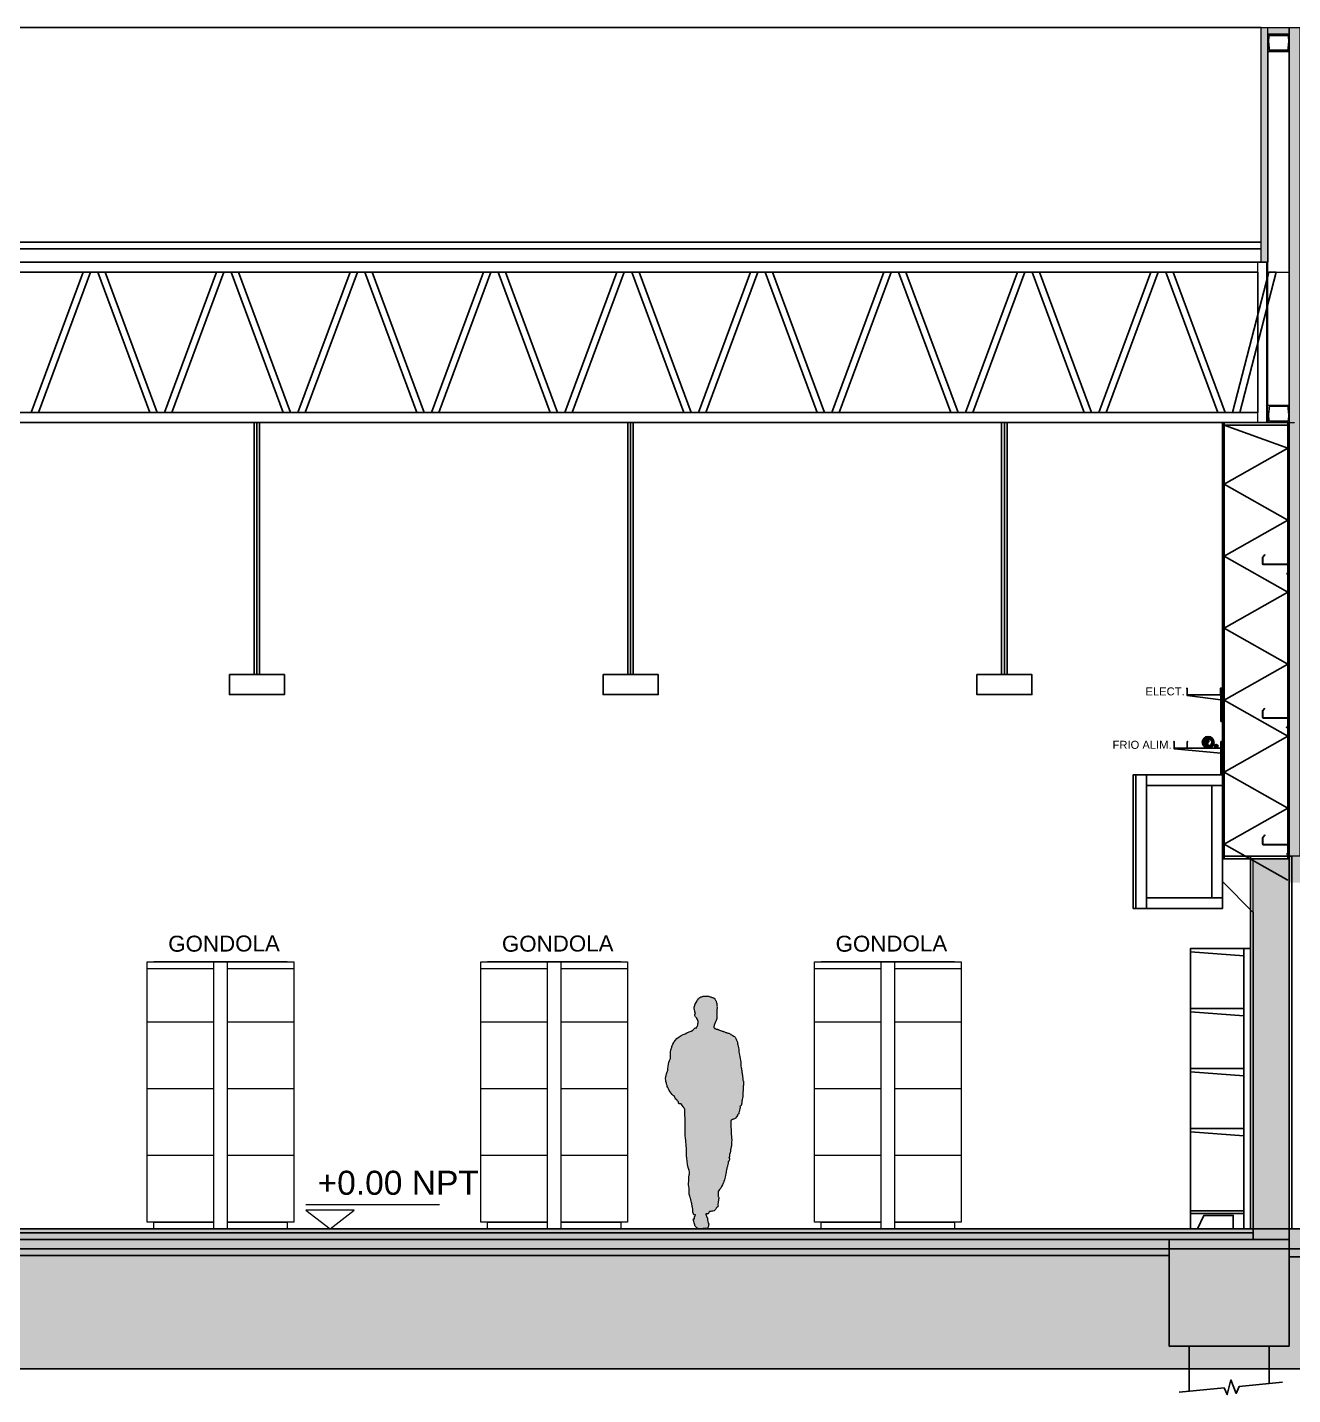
# Model space of a CAD drawing. Header units: inches. Extents: x -309 to 190, y -1585 to -1350.
# Drawn here: x -13.74 to -4.26, y -1439.75 to -1429.51 of the extents above; entities that cross this region are included whole.
import ezdxf

# ---------------------------------------------------------------- set-up
doc = ezdxf.new("R2010")
doc.units = ezdxf.units.IN
doc.header["$MEASUREMENT"] = 0
doc.linetypes.add('HIDDEN', pattern=[0.375, 0.25, -0.125])
doc.layers.get('0').update_dxf_attribs({"color": 9, "linetype": 'CONTINUOUS'})
for name, color, linetype, lineweight in [('.1', 9, 'CONTINUOUS', 0), ('cotas', 9, 'CONTINUOUS', 15), ('LOGO SOMBRA', 9, 'CONTINUOUS', 18), ('MUR_REF_MUROS', 9, 'CONTINUOUS', 9), ('MURO 27', 9, 'CONTINUOUS', 9), ('OT_SECCION_EDIFICIO', 9, 'CONTINUOUS', 15), ('referencias 01', 9, 'CONTINUOUS', 18)]:
    doc.layers.add(name, color=color, linetype=linetype, lineweight=lineweight)
for name, color, linetype in [('0-TISI-TITULOS', 9, 'CONTINUOUS'), ('0.50', 9, 'CONTINUOUS'), ('01-TISI-COTAS', 9, 'CONTINUOUS'), ('02', 9, 'CONTINUOUS'), ('10-TEXTO', 9, 'CONTINUOUS'), ('color gris', 9, 'CONTINUOUS'), ('COLOR MURO MUNI', 9, 'CONTINUOUS'), ('condensador', 9, 'HIDDEN'), ('COT', 9, 'CONTINUOUS'), ('COTA REPLANTEO EJE 1', 9, 'CONTINUOUS'), ('ESTRUCTURAS', 9, 'CONTINUOUS'), ('FMR ESTRUCTURA H°A°', 9, 'CONTINUOUS'), ('ladrillo h', 9, 'CONTINUOUS'), ('REVOQUE', 9, 'CONTINUOUS'), ('TEXTOS', 9, 'CONTINUOUS'), ('V1', 9, 'CONTINUOUS')]:
    doc.layers.add(name, color=color, linetype=linetype)
doc.styles.add('COTAS', font='arial.ttf')
doc.styles.add('ROMANS', font='arial.ttf')

# ---------------------------------------------------------------- blocks, each defined once
blk = doc.blocks.new('Z 20060252')
at = {"layer": '01-TISI-COTAS', "ltscale": 3}
for p, q in [((-196, 2), (-4, 2)), ((-196, 0), (-4, 0)), ((-16, 74), (-17, 73)), ((-2, 55), (-17, 73)), ((-1, 56), (-16, 74)), ((-2, 4), (-2, 54)), ((0, 4), (0, 54)), ((-200, -2), (-200, -56)), ((-198, -2), (-198, -56)), ((-198, -59), (-180, -73)), ((-197, -58), (-179, -72)), ((-180, -73), (-179, -72))]:
    blk.add_line(p, q, dxfattribs=at)
for centre, radius, start, end in [((-196, -2), 4, 90, 180), ((-196, -2), 2, 90, 180), ((-4, 4), 2, 270, 0), ((-4, 4), 4, 270, 0), ((-4, 54), 2, 0, 39.6404), ((-4, 54), 4, 0, 39.6404), ((-196, -56), 4, 180, 231.9339), ((-196, -56), 2, 180, 231.9339)]:
    blk.add_arc(centre, radius, start, end, dxfattribs=at)

msp = doc.modelspace()

# ---------------------------------------------------------------- hatches: boundary and pattern name
at = {"layer": '.1', "lineweight": 0, "ltscale": 0.05}
msp.add_hatch(color=256, dxfattribs=at).paths.add_polyline_path([(-8.633, -1438.382), (-8.635, -1438.387), (-8.638, -1438.394), (-8.639, -1438.399), (-8.643, -1438.398), (-8.651, -1438.397), (-8.657, -1438.397), (-8.658, -1438.399), (-8.654, -1438.408), (-8.653, -1438.414), (-8.652, -1438.42), (-8.644, -1438.43), (-8.645, -1438.441), (-8.64, -1438.445), (-8.645, -1438.446), (-8.643, -1438.453), (-8.642, -1438.457), (-8.639, -1438.463), (-8.635, -1438.475), (-8.637, -1438.482), (-8.637, -1438.489), (-8.639, -1438.496), (-8.642, -1438.503), (-8.648, -1438.508), (-8.657, -1438.508), (-8.661, -1438.508), (-8.67, -1438.508), (-8.673, -1438.508), (-8.678, -1438.508), (-8.683, -1438.509), (-8.689, -1438.51), (-8.7, -1438.512), (-8.709, -1438.512), (-8.715, -1438.508), (-8.722, -1438.504), (-8.728, -1438.499), (-8.735, -1438.492), (-8.737, -1438.49), (-8.74, -1438.485), (-8.741, -1438.479), (-8.743, -1438.472), (-8.746, -1438.464), (-8.748, -1438.456), (-8.749, -1438.443), (-8.752, -1438.446), (-8.749, -1438.436), (-8.743, -1438.435), (-8.743, -1438.425), (-8.742, -1438.417), (-8.737, -1438.416), (-8.736, -1438.405), (-8.747, -1438.406), (-8.748, -1438.405), (-8.75, -1438.399), (-8.751, -1438.396), (-8.752, -1438.393), (-8.753, -1438.391), (-8.754, -1438.387), (-8.755, -1438.382), (-8.755, -1438.376), (-8.756, -1438.369), (-8.756, -1438.361), (-8.757, -1438.354), (-8.758, -1438.349), (-8.759, -1438.343), (-8.759, -1438.335), (-8.761, -1438.33), (-8.763, -1438.32), (-8.764, -1438.312), (-8.767, -1438.303), (-8.77, -1438.291), (-8.772, -1438.281), (-8.774, -1438.274), (-8.777, -1438.266), (-8.779, -1438.258), (-8.781, -1438.251), (-8.781, -1438.239), (-8.781, -1438.22), (-8.782, -1438.207), (-8.784, -1438.193), (-8.786, -1438.182), (-8.786, -1438.166), (-8.785, -1438.155), (-8.785, -1438.142), (-8.784, -1438.128), (-8.784, -1438.122), (-8.781, -1438.106), (-8.779, -1438.097), (-8.779, -1438.082), (-8.783, -1438.073), (-8.788, -1438.059), (-8.79, -1438.05), (-8.794, -1438.029), (-8.798, -1438.002), (-8.8, -1437.983), (-8.803, -1437.961), (-8.802, -1437.946), (-8.803, -1437.925), (-8.802, -1437.913), (-8.804, -1437.881), (-8.805, -1437.872), (-8.806, -1437.864), (-8.807, -1437.847), (-8.81, -1437.831), (-8.812, -1437.811), (-8.811, -1437.8), (-8.813, -1437.77), (-8.812, -1437.76), (-8.811, -1437.732), (-8.811, -1437.719), (-8.813, -1437.686), (-8.813, -1437.679), (-8.814, -1437.66), (-8.814, -1437.645), (-8.815, -1437.622), (-8.815, -1437.614), (-8.819, -1437.609), (-8.823, -1437.601), (-8.827, -1437.595), (-8.831, -1437.589), (-8.836, -1437.582), (-8.841, -1437.574), (-8.846, -1437.573), (-8.851, -1437.571), (-8.854, -1437.574), (-8.858, -1437.573), (-8.861, -1437.568), (-8.863, -1437.559), (-8.869, -1437.553), (-8.875, -1437.544), (-8.881, -1437.538), (-8.887, -1437.531), (-8.895, -1437.514), (-8.903, -1437.51), (-8.909, -1437.503), (-8.917, -1437.493), (-8.932, -1437.473), (-8.936, -1437.462), (-8.942, -1437.452), (-8.946, -1437.444), (-8.948, -1437.436), (-8.951, -1437.425), (-8.953, -1437.419), (-8.957, -1437.406), (-8.958, -1437.396), (-8.96, -1437.387), (-8.957, -1437.369), (-8.955, -1437.361), (-8.951, -1437.348), (-8.949, -1437.34), (-8.943, -1437.321), (-8.942, -1437.308), (-8.939, -1437.293), (-8.937, -1437.275), (-8.935, -1437.263), (-8.93, -1437.25), (-8.927, -1437.243), (-8.922, -1437.234), (-8.921, -1437.212), (-8.923, -1437.199), (-8.922, -1437.186), (-8.919, -1437.168), (-8.912, -1437.149), (-8.911, -1437.144), (-8.904, -1437.127), (-8.897, -1437.115), (-8.895, -1437.108), (-8.888, -1437.098), (-8.874, -1437.083), (-8.856, -1437.071), (-8.843, -1437.062), (-8.827, -1437.053), (-8.82, -1437.051), (-8.813, -1437.048), (-8.799, -1437.041), (-8.783, -1437.034), (-8.774, -1437.031), (-8.767, -1437.028), (-8.756, -1437.021), (-8.748, -1437.015), (-8.737, -1437.005), (-8.728, -1437.007), (-8.727, -1437), (-8.721, -1436.991), (-8.718, -1436.982), (-8.717, -1436.978), (-8.717, -1436.974), (-8.716, -1436.966), (-8.716, -1436.962), (-8.716, -1436.956), (-8.717, -1436.948), (-8.719, -1436.942), (-8.724, -1436.934), (-8.726, -1436.931), (-8.733, -1436.924), (-8.736, -1436.921), (-8.741, -1436.912), (-8.741, -1436.908), (-8.74, -1436.903), (-8.735, -1436.892), (-8.739, -1436.883), (-8.741, -1436.878), (-8.742, -1436.869), (-8.744, -1436.861), (-8.744, -1436.855), (-8.744, -1436.849), (-8.74, -1436.838), (-8.739, -1436.83), (-8.738, -1436.826), (-8.729, -1436.814), (-8.723, -1436.803), (-8.719, -1436.797), (-8.712, -1436.788), (-8.708, -1436.783), (-8.706, -1436.78), (-8.705, -1436.778), (-8.701, -1436.776), (-8.699, -1436.776), (-8.697, -1436.775), (-8.694, -1436.773), (-8.692, -1436.773), (-8.688, -1436.771), (-8.683, -1436.769), (-8.681, -1436.769), (-8.677, -1436.768), (-8.674, -1436.768), (-8.667, -1436.767), (-8.661, -1436.766), (-8.657, -1436.766), (-8.654, -1436.767), (-8.649, -1436.767), (-8.64, -1436.768), (-8.636, -1436.768), (-8.632, -1436.769), (-8.625, -1436.771), (-8.621, -1436.773), (-8.619, -1436.773), (-8.615, -1436.775), (-8.612, -1436.776), (-8.606, -1436.778), (-8.603, -1436.779), (-8.599, -1436.78), (-8.596, -1436.782), (-8.593, -1436.783), (-8.592, -1436.784), (-8.589, -1436.787), (-8.589, -1436.789), (-8.587, -1436.792), (-8.584, -1436.798), (-8.583, -1436.799), (-8.581, -1436.804), (-8.579, -1436.809), (-8.579, -1436.81), (-8.578, -1436.814), (-8.577, -1436.816), (-8.576, -1436.82), (-8.576, -1436.821), (-8.576, -1436.826), (-8.575, -1436.83), (-8.575, -1436.832), (-8.575, -1436.834), (-8.575, -1436.835), (-8.573, -1436.84), (-8.573, -1436.84), (-8.574, -1436.845), (-8.573, -1436.85), (-8.573, -1436.859), (-8.575, -1436.865), (-8.575, -1436.871), (-8.576, -1436.873), (-8.576, -1436.878), (-8.576, -1436.882), (-8.576, -1436.888), (-8.575, -1436.889), (-8.574, -1436.89), (-8.574, -1436.892), (-8.576, -1436.895), (-8.576, -1436.898), (-8.577, -1436.9), (-8.576, -1436.903), (-8.576, -1436.905), (-8.575, -1436.908), (-8.575, -1436.911), (-8.574, -1436.914), (-8.574, -1436.92), (-8.574, -1436.922), (-8.574, -1436.925), (-8.574, -1436.929), (-8.574, -1436.933), (-8.575, -1436.936), (-8.577, -1436.939), (-8.578, -1436.943), (-8.579, -1436.945), (-8.58, -1436.948), (-8.581, -1436.951), (-8.582, -1436.955), (-8.586, -1436.958), (-8.586, -1436.961), (-8.587, -1436.964), (-8.587, -1436.966), (-8.589, -1436.968), (-8.589, -1436.969), (-8.59, -1436.971), (-8.592, -1436.978), (-8.594, -1436.98), (-8.595, -1436.982), (-8.595, -1436.984), (-8.595, -1436.987), (-8.596, -1436.991), (-8.597, -1436.994), (-8.597, -1436.996), (-8.597, -1436.998), (-8.597, -1437.001), (-8.596, -1437.004), (-8.594, -1437.005), (-8.593, -1437.005), (-8.592, -1437.01), (-8.588, -1437.01), (-8.586, -1437.011), (-8.584, -1437.012), (-8.583, -1437.012), (-8.58, -1437.014), (-8.577, -1437.014), (-8.574, -1437.014), (-8.571, -1437.014), (-8.567, -1437.016), (-8.565, -1437.017), (-8.563, -1437.018), (-8.56, -1437.019), (-8.556, -1437.022), (-8.548, -1437.025), (-8.543, -1437.026), (-8.539, -1437.027), (-8.534, -1437.029), (-8.53, -1437.03), (-8.527, -1437.031), (-8.523, -1437.032), (-8.518, -1437.035), (-8.512, -1437.037), (-8.51, -1437.038), (-8.505, -1437.04), (-8.503, -1437.04), (-8.498, -1437.042), (-8.493, -1437.044), (-8.49, -1437.045), (-8.484, -1437.045), (-8.48, -1437.046), (-8.476, -1437.048), (-8.473, -1437.05), (-8.469, -1437.053), (-8.464, -1437.056), (-8.46, -1437.058), (-8.447, -1437.067), (-8.443, -1437.069), (-8.44, -1437.071), (-8.437, -1437.075), (-8.434, -1437.079), (-8.432, -1437.083), (-8.43, -1437.089), (-8.427, -1437.096), (-8.425, -1437.101), (-8.421, -1437.112), (-8.419, -1437.125), (-8.418, -1437.131), (-8.415, -1437.141), (-8.413, -1437.153), (-8.411, -1437.163), (-8.411, -1437.171), (-8.409, -1437.183), (-8.407, -1437.194), (-8.405, -1437.208), (-8.402, -1437.22), (-8.399, -1437.237), (-8.398, -1437.247), (-8.396, -1437.261), (-8.395, -1437.274), (-8.394, -1437.288), (-8.392, -1437.303), (-8.391, -1437.307), (-8.391, -1437.312), (-8.391, -1437.313), (-8.389, -1437.318), (-8.388, -1437.322), (-8.388, -1437.331), (-8.387, -1437.337), (-8.386, -1437.344), (-8.384, -1437.35), (-8.383, -1437.359), (-8.382, -1437.367), (-8.382, -1437.37), (-8.379, -1437.377), (-8.379, -1437.384), (-8.379, -1437.395), (-8.378, -1437.399), (-8.375, -1437.407), (-8.375, -1437.417), (-8.375, -1437.424), (-8.376, -1437.433), (-8.377, -1437.441), (-8.377, -1437.447), (-8.377, -1437.452), (-8.378, -1437.462), (-8.378, -1437.474), (-8.379, -1437.485), (-8.379, -1437.489), (-8.38, -1437.499), (-8.379, -1437.51), (-8.38, -1437.518), (-8.382, -1437.531), (-8.385, -1437.54), (-8.386, -1437.546), (-8.387, -1437.553), (-8.387, -1437.558), (-8.388, -1437.567), (-8.389, -1437.573), (-8.39, -1437.579), (-8.393, -1437.585), (-8.394, -1437.59), (-8.395, -1437.591), (-8.398, -1437.592), (-8.4, -1437.592), (-8.402, -1437.593), (-8.401, -1437.598), (-8.401, -1437.604), (-8.402, -1437.611), (-8.404, -1437.62), (-8.405, -1437.626), (-8.407, -1437.632), (-8.409, -1437.642), (-8.411, -1437.648), (-8.415, -1437.652), (-8.419, -1437.656), (-8.421, -1437.661), (-8.425, -1437.668), (-8.428, -1437.672), (-8.435, -1437.681), (-8.438, -1437.683), (-8.443, -1437.685), (-8.451, -1437.689), (-8.454, -1437.69), (-8.46, -1437.692), (-8.463, -1437.693), (-8.466, -1437.695), (-8.468, -1437.695), (-8.469, -1437.703), (-8.469, -1437.708), (-8.47, -1437.714), (-8.47, -1437.722), (-8.471, -1437.727), (-8.471, -1437.737), (-8.47, -1437.746), (-8.469, -1437.752), (-8.468, -1437.759), (-8.467, -1437.77), (-8.467, -1437.774), (-8.468, -1437.784), (-8.468, -1437.789), (-8.468, -1437.802), (-8.467, -1437.806), (-8.466, -1437.81), (-8.465, -1437.822), (-8.464, -1437.832), (-8.463, -1437.839), (-8.463, -1437.845), (-8.464, -1437.86), (-8.464, -1437.868), (-8.465, -1437.875), (-8.466, -1437.879), (-8.466, -1437.891), (-8.467, -1437.894), (-8.471, -1437.91), (-8.472, -1437.918), (-8.473, -1437.928), (-8.474, -1437.94), (-8.479, -1437.952), (-8.48, -1437.959), (-8.481, -1437.97), (-8.484, -1437.975), (-8.48, -1437.983), (-8.48, -1437.989), (-8.482, -1437.998), (-8.486, -1438.002), (-8.489, -1438.006), (-8.491, -1438.013), (-8.491, -1438.017), (-8.493, -1438.027), (-8.495, -1438.037), (-8.496, -1438.042), (-8.499, -1438.052), (-8.501, -1438.06), (-8.503, -1438.069), (-8.504, -1438.078), (-8.506, -1438.086), (-8.508, -1438.099), (-8.51, -1438.109), (-8.513, -1438.123), (-8.514, -1438.132), (-8.517, -1438.143), (-8.523, -1438.156), (-8.526, -1438.166), (-8.527, -1438.168), (-8.532, -1438.181), (-8.54, -1438.194), (-8.546, -1438.206), (-8.554, -1438.215), (-8.566, -1438.23), (-8.564, -1438.234), (-8.564, -1438.242), (-8.565, -1438.255), (-8.564, -1438.264), (-8.564, -1438.268), (-8.562, -1438.27), (-8.56, -1438.274), (-8.559, -1438.278), (-8.559, -1438.284), (-8.562, -1438.285), (-8.563, -1438.293), (-8.563, -1438.299), (-8.564, -1438.306), (-8.566, -1438.315), (-8.567, -1438.325), (-8.567, -1438.329), (-8.566, -1438.339), (-8.568, -1438.345), (-8.574, -1438.351), (-8.577, -1438.353), (-8.579, -1438.356), (-8.585, -1438.366), (-8.589, -1438.37), (-8.596, -1438.374), (-8.606, -1438.377), (-8.612, -1438.378), (-8.62, -1438.379), (-8.627, -1438.379), (-8.629, -1438.379)])
h = msp.add_hatch()
h.set_pattern_fill('HONEY', color=256, scale=0.04)
h.set_pattern_definition([(0, (-274.459841, -947.400465), (0.0075, 0.00433012702), [0.005, -0.01]), (120, (-274.459841, -947.400465), (-0.0075, 0.00433012702), [0.005, -0.01]), (60, (-274.459841, -947.400465), (0, 0.008660254038), [-0.01, 0.005])])
h.paths.add_polyline_path([(-4.937, -1434.865, 0.398927), (-4.896, -1434.909), (-4.891, -1434.909, 0.398927), (-4.85, -1434.865, 1)])
h.paths.add_polyline_path([(-4.866, -1434.865, -1), (-4.921, -1434.865, -1)], flags=16)
h = msp.add_hatch(color=256)
h.dxf.hatch_style = 1
h.paths.add_polyline_path([(-4.913, -1434.845, 0.198912), (-4.921, -1434.865, 0.599424), (-4.878, -1434.888), (-4.879, -1434.888, -0.82148), (-4.894, -1434.865, 1)])
h = msp.add_hatch(color=256)
h.dxf.hatch_style = 1
h.paths.add_polyline_path([(-4.843, -1434.885, 0.198912), (-4.847, -1434.895, 0.651507), (-4.824, -1434.905), (-4.824, -1434.905, -0.954787), (-4.833, -1434.895, 1)])
at = {"layer": '0.50'}
for points in [[(-4.496, -1431.269), (-4.496, -1429.509), (-4.266, -1429.509), (-4.266, -1429.545), (-4.266, -1429.559), (-4.286, -1429.559), (-4.286, -1429.559), (-4.446, -1429.559), (-4.446, -1431.269)], [(-4.206, -1429.509), (-4.206, -1435.917), (-4.286, -1435.917), (-4.286, -1429.509)]]:
    msp.add_hatch(color=256, dxfattribs=at).paths.add_polyline_path(points)
h = msp.add_hatch(dxfattribs=at)
h.set_pattern_fill('ANSI36', color=256, scale=0.4)
h.set_pattern_definition([(45, (541.309815, -1004.905053), (0.0265165043, 0.0972271824), [0.125, -0.025, 0, -0.025])])
edge = h.paths.add_edge_path()
edge.add_line((33.623, -1438.659), (37.603, -1438.659))
edge.add_line((37.603, -1438.659), (37.603, -1438.759))
edge.add_arc((41.603, -1637.249), 198.531, 88.84553, 91.15447, ccw=False)
edge.add_line((45.603, -1438.759), (45.603, -1439.559))
edge.add_line((45.603, -1439.559), (33.623, -1439.559))
edge.add_line((33.623, -1439.559), (33.623, -1438.659))
edge = h.paths.add_edge_path()
edge.add_arc((-74.397, -1608.438), 169.727, 88.64957, 91.35043, ccw=False)
edge.add_line((-70.397, -1438.759), (-70.397, -1438.659))
edge.add_line((-70.397, -1438.659), (33.623, -1438.659))
edge.add_line((33.623, -1438.659), (33.623, -1439.559))
edge.add_line((33.623, -1439.559), (-70.397, -1439.559))
edge.add_line((-70.397, -1439.559), (-78.397, -1439.559))
edge.add_line((-78.397, -1439.559), (-78.397, -1438.759))
at = {"layer": 'color gris'}
for points in [[(-31.977, -1438.509), (-31.977, -1438.589), (-4.557, -1438.589), (-4.557, -1438.509)], [(17.833, -1438.509), (-4.287, -1438.509), (-4.287, -1438.589), (-4.287, -1438.719), (17.833, -1438.719)]]:
    msp.add_hatch(color=256, dxfattribs=at).paths.add_polyline_path(points)
h = msp.add_hatch(color=256, dxfattribs=at)
h.paths.add_polyline_path([(-5.187, -1439.389), (-4.287, -1439.389), (-4.287, -1438.589), (-5.187, -1438.589)])
h.paths.add_polyline_path([(-31.977, -1438.589), (-31.977, -1438.709), (-5.187, -1438.709), (-5.187, -1438.589)])
at = {"layer": 'MURO 27'}
msp.add_hatch(color=256, dxfattribs=at).paths.add_polyline_path([(-4.555, -1435.739), (-4.285, -1435.739), (-4.285, -1438.589), (-4.555, -1438.589)])

# ---------------------------------------------------------------- linework, layer by layer
at = {"layer": '.1', "lineweight": 0, "ltscale": 0.05, "elevation": 0}
msp.add_lwpolyline([(-8.633, -1438.382), (-8.635, -1438.387), (-8.638, -1438.394), (-8.639, -1438.399), (-8.643, -1438.398), (-8.651, -1438.397), (-8.657, -1438.397), (-8.658, -1438.399), (-8.654, -1438.408), (-8.653, -1438.414), (-8.652, -1438.42), (-8.644, -1438.43), (-8.645, -1438.441), (-8.64, -1438.445), (-8.645, -1438.446), (-8.643, -1438.453), (-8.642, -1438.457), (-8.639, -1438.463), (-8.635, -1438.475), (-8.637, -1438.482), (-8.637, -1438.489), (-8.639, -1438.496), (-8.642, -1438.503), (-8.648, -1438.508), (-8.657, -1438.508), (-8.661, -1438.508), (-8.67, -1438.508), (-8.673, -1438.508), (-8.678, -1438.508), (-8.683, -1438.509), (-8.689, -1438.51), (-8.7, -1438.512), (-8.709, -1438.512), (-8.715, -1438.508), (-8.722, -1438.504), (-8.728, -1438.499), (-8.735, -1438.492), (-8.737, -1438.49), (-8.74, -1438.485), (-8.741, -1438.479), (-8.743, -1438.472), (-8.746, -1438.464), (-8.748, -1438.456), (-8.749, -1438.443), (-8.752, -1438.446), (-8.749, -1438.436), (-8.743, -1438.435), (-8.743, -1438.425), (-8.742, -1438.417), (-8.737, -1438.416), (-8.736, -1438.405), (-8.747, -1438.406), (-8.748, -1438.405), (-8.75, -1438.399), (-8.751, -1438.396), (-8.752, -1438.393), (-8.753, -1438.391), (-8.754, -1438.387), (-8.755, -1438.382), (-8.755, -1438.376), (-8.756, -1438.369), (-8.756, -1438.361), (-8.757, -1438.354), (-8.758, -1438.349), (-8.759, -1438.343), (-8.759, -1438.335), (-8.761, -1438.33), (-8.763, -1438.32), (-8.764, -1438.312), (-8.767, -1438.303), (-8.77, -1438.291), (-8.772, -1438.281), (-8.774, -1438.274), (-8.777, -1438.266), (-8.779, -1438.258), (-8.781, -1438.251), (-8.781, -1438.239), (-8.781, -1438.22), (-8.782, -1438.207), (-8.784, -1438.193), (-8.786, -1438.182), (-8.786, -1438.166), (-8.785, -1438.155), (-8.785, -1438.142), (-8.784, -1438.128), (-8.784, -1438.122), (-8.781, -1438.106), (-8.779, -1438.097), (-8.779, -1438.082), (-8.783, -1438.073), (-8.788, -1438.059), (-8.79, -1438.05), (-8.794, -1438.029), (-8.798, -1438.002), (-8.8, -1437.983), (-8.803, -1437.961), (-8.802, -1437.946), (-8.803, -1437.925), (-8.802, -1437.913), (-8.804, -1437.881), (-8.805, -1437.872), (-8.806, -1437.864), (-8.807, -1437.847), (-8.81, -1437.831), (-8.812, -1437.811), (-8.811, -1437.8), (-8.813, -1437.77), (-8.812, -1437.76), (-8.811, -1437.732), (-8.811, -1437.719), (-8.813, -1437.686), (-8.813, -1437.679), (-8.814, -1437.66), (-8.814, -1437.645), (-8.815, -1437.622), (-8.815, -1437.614), (-8.819, -1437.609), (-8.823, -1437.601), (-8.827, -1437.595), (-8.831, -1437.589), (-8.836, -1437.582), (-8.841, -1437.574), (-8.846, -1437.573), (-8.851, -1437.571), (-8.854, -1437.574), (-8.858, -1437.573), (-8.861, -1437.568), (-8.863, -1437.559), (-8.869, -1437.553), (-8.875, -1437.544), (-8.881, -1437.538), (-8.887, -1437.531), (-8.895, -1437.514), (-8.903, -1437.51), (-8.909, -1437.503), (-8.917, -1437.493), (-8.932, -1437.473), (-8.936, -1437.462), (-8.942, -1437.452), (-8.946, -1437.444), (-8.948, -1437.436), (-8.951, -1437.425), (-8.953, -1437.419), (-8.957, -1437.406), (-8.958, -1437.396), (-8.96, -1437.387), (-8.957, -1437.369), (-8.955, -1437.361), (-8.951, -1437.348), (-8.949, -1437.34), (-8.943, -1437.321), (-8.942, -1437.308), (-8.939, -1437.293), (-8.937, -1437.275), (-8.935, -1437.263), (-8.93, -1437.25), (-8.927, -1437.243), (-8.922, -1437.234), (-8.921, -1437.212), (-8.923, -1437.199), (-8.922, -1437.186), (-8.919, -1437.168), (-8.912, -1437.149), (-8.911, -1437.144), (-8.904, -1437.127), (-8.897, -1437.115), (-8.895, -1437.108), (-8.888, -1437.098), (-8.874, -1437.083), (-8.856, -1437.071), (-8.843, -1437.062), (-8.827, -1437.053), (-8.82, -1437.051), (-8.813, -1437.048), (-8.799, -1437.041), (-8.783, -1437.034), (-8.774, -1437.031), (-8.767, -1437.028), (-8.756, -1437.021), (-8.748, -1437.015), (-8.737, -1437.005), (-8.728, -1437.007), (-8.727, -1437), (-8.721, -1436.991), (-8.718, -1436.982), (-8.717, -1436.978), (-8.717, -1436.974), (-8.716, -1436.966), (-8.716, -1436.962), (-8.716, -1436.956), (-8.717, -1436.948), (-8.719, -1436.942), (-8.724, -1436.934), (-8.726, -1436.931), (-8.733, -1436.924), (-8.736, -1436.921), (-8.741, -1436.912), (-8.741, -1436.908), (-8.74, -1436.903), (-8.735, -1436.892), (-8.739, -1436.883), (-8.741, -1436.878), (-8.742, -1436.869), (-8.744, -1436.861), (-8.744, -1436.855), (-8.744, -1436.849), (-8.74, -1436.838), (-8.739, -1436.83), (-8.738, -1436.826), (-8.729, -1436.814), (-8.723, -1436.803), (-8.719, -1436.797), (-8.712, -1436.788), (-8.708, -1436.783), (-8.706, -1436.78), (-8.705, -1436.778), (-8.701, -1436.776), (-8.699, -1436.776), (-8.697, -1436.775), (-8.694, -1436.773), (-8.692, -1436.773), (-8.688, -1436.771), (-8.683, -1436.769), (-8.681, -1436.769), (-8.677, -1436.768), (-8.674, -1436.768), (-8.667, -1436.767), (-8.661, -1436.766), (-8.657, -1436.766), (-8.654, -1436.767), (-8.649, -1436.767), (-8.64, -1436.768), (-8.636, -1436.768), (-8.632, -1436.769), (-8.625, -1436.771), (-8.621, -1436.773), (-8.619, -1436.773), (-8.615, -1436.775), (-8.612, -1436.776), (-8.606, -1436.778), (-8.603, -1436.779), (-8.599, -1436.78), (-8.596, -1436.782), (-8.593, -1436.783), (-8.592, -1436.784), (-8.589, -1436.787), (-8.589, -1436.789), (-8.587, -1436.792), (-8.584, -1436.798), (-8.583, -1436.799), (-8.581, -1436.804), (-8.579, -1436.809), (-8.579, -1436.81), (-8.578, -1436.814), (-8.577, -1436.816), (-8.576, -1436.82), (-8.576, -1436.821), (-8.576, -1436.826), (-8.575, -1436.83), (-8.575, -1436.832), (-8.575, -1436.834), (-8.575, -1436.835), (-8.573, -1436.84), (-8.573, -1436.84), (-8.574, -1436.845), (-8.573, -1436.85), (-8.573, -1436.859), (-8.575, -1436.865), (-8.575, -1436.871), (-8.576, -1436.873), (-8.576, -1436.878), (-8.576, -1436.882), (-8.576, -1436.888), (-8.575, -1436.889), (-8.574, -1436.89), (-8.574, -1436.892), (-8.576, -1436.895), (-8.576, -1436.898), (-8.577, -1436.9), (-8.576, -1436.903), (-8.576, -1436.905), (-8.575, -1436.908), (-8.575, -1436.911), (-8.574, -1436.914), (-8.574, -1436.92), (-8.574, -1436.922), (-8.574, -1436.925), (-8.574, -1436.929), (-8.574, -1436.933), (-8.575, -1436.936), (-8.577, -1436.939), (-8.578, -1436.943), (-8.579, -1436.945), (-8.58, -1436.948), (-8.581, -1436.951), (-8.582, -1436.955), (-8.586, -1436.958), (-8.586, -1436.961), (-8.587, -1436.964), (-8.587, -1436.966), (-8.589, -1436.968), (-8.589, -1436.969), (-8.59, -1436.971), (-8.592, -1436.978), (-8.594, -1436.98), (-8.595, -1436.982), (-8.595, -1436.984), (-8.595, -1436.987), (-8.596, -1436.991), (-8.597, -1436.994), (-8.597, -1436.996), (-8.597, -1436.998), (-8.597, -1437.001), (-8.596, -1437.004), (-8.594, -1437.005), (-8.593, -1437.005), (-8.592, -1437.01), (-8.588, -1437.01), (-8.586, -1437.011), (-8.584, -1437.012), (-8.583, -1437.012), (-8.58, -1437.014), (-8.577, -1437.014), (-8.574, -1437.014), (-8.571, -1437.014), (-8.567, -1437.016), (-8.565, -1437.017), (-8.563, -1437.018), (-8.56, -1437.019), (-8.556, -1437.022), (-8.548, -1437.025), (-8.543, -1437.026), (-8.539, -1437.027), (-8.534, -1437.029), (-8.53, -1437.03), (-8.527, -1437.031), (-8.523, -1437.032), (-8.518, -1437.035), (-8.512, -1437.037), (-8.51, -1437.038), (-8.505, -1437.04), (-8.503, -1437.04), (-8.498, -1437.042), (-8.493, -1437.044), (-8.49, -1437.045), (-8.484, -1437.045), (-8.48, -1437.046), (-8.476, -1437.048), (-8.473, -1437.05), (-8.469, -1437.053), (-8.464, -1437.056), (-8.46, -1437.058), (-8.447, -1437.067), (-8.443, -1437.069), (-8.44, -1437.071), (-8.437, -1437.075), (-8.434, -1437.079), (-8.432, -1437.083), (-8.43, -1437.089), (-8.427, -1437.096), (-8.425, -1437.101), (-8.421, -1437.112), (-8.419, -1437.125), (-8.418, -1437.131), (-8.415, -1437.141), (-8.413, -1437.153), (-8.411, -1437.163), (-8.411, -1437.171), (-8.409, -1437.183), (-8.407, -1437.194), (-8.405, -1437.208), (-8.402, -1437.22), (-8.399, -1437.237), (-8.398, -1437.247), (-8.396, -1437.261), (-8.395, -1437.274), (-8.394, -1437.288), (-8.392, -1437.303), (-8.391, -1437.307), (-8.391, -1437.312), (-8.391, -1437.313), (-8.389, -1437.318), (-8.388, -1437.322), (-8.388, -1437.331), (-8.387, -1437.337), (-8.386, -1437.344), (-8.384, -1437.35), (-8.383, -1437.359), (-8.382, -1437.367), (-8.382, -1437.37), (-8.379, -1437.377), (-8.379, -1437.384), (-8.379, -1437.395), (-8.378, -1437.399), (-8.375, -1437.407), (-8.375, -1437.417), (-8.375, -1437.424), (-8.376, -1437.433), (-8.377, -1437.441), (-8.377, -1437.447), (-8.377, -1437.452), (-8.378, -1437.462), (-8.378, -1437.474), (-8.379, -1437.485), (-8.379, -1437.489), (-8.38, -1437.499), (-8.379, -1437.51), (-8.38, -1437.518), (-8.382, -1437.531), (-8.385, -1437.54), (-8.386, -1437.546), (-8.387, -1437.553), (-8.387, -1437.558), (-8.388, -1437.567), (-8.389, -1437.573), (-8.39, -1437.579), (-8.393, -1437.585), (-8.394, -1437.59), (-8.395, -1437.591), (-8.398, -1437.592), (-8.4, -1437.592), (-8.402, -1437.593), (-8.401, -1437.598), (-8.401, -1437.604), (-8.402, -1437.611), (-8.404, -1437.62), (-8.405, -1437.626), (-8.407, -1437.632), (-8.409, -1437.642), (-8.411, -1437.648), (-8.415, -1437.652), (-8.419, -1437.656), (-8.421, -1437.661), (-8.425, -1437.668), (-8.428, -1437.672), (-8.435, -1437.681), (-8.438, -1437.683), (-8.443, -1437.685), (-8.451, -1437.689), (-8.454, -1437.69), (-8.46, -1437.692), (-8.463, -1437.693), (-8.466, -1437.695), (-8.468, -1437.695), (-8.469, -1437.703), (-8.469, -1437.708), (-8.47, -1437.714), (-8.47, -1437.722), (-8.471, -1437.727), (-8.471, -1437.737), (-8.47, -1437.746), (-8.469, -1437.752), (-8.468, -1437.759), (-8.467, -1437.77), (-8.467, -1437.774), (-8.468, -1437.784), (-8.468, -1437.789), (-8.468, -1437.802), (-8.467, -1437.806), (-8.466, -1437.81), (-8.465, -1437.822), (-8.464, -1437.832), (-8.463, -1437.839), (-8.463, -1437.845), (-8.464, -1437.86), (-8.464, -1437.868), (-8.465, -1437.875), (-8.466, -1437.879), (-8.466, -1437.891), (-8.467, -1437.894), (-8.471, -1437.91), (-8.472, -1437.918), (-8.473, -1437.928), (-8.474, -1437.94), (-8.479, -1437.952), (-8.48, -1437.959), (-8.481, -1437.97), (-8.484, -1437.975), (-8.48, -1437.983), (-8.48, -1437.989), (-8.482, -1437.998), (-8.486, -1438.002), (-8.489, -1438.006), (-8.491, -1438.013), (-8.491, -1438.017), (-8.493, -1438.027), (-8.495, -1438.037), (-8.496, -1438.042), (-8.499, -1438.052), (-8.501, -1438.06), (-8.503, -1438.069), (-8.504, -1438.078), (-8.506, -1438.086), (-8.508, -1438.099), (-8.51, -1438.109), (-8.513, -1438.123), (-8.514, -1438.132), (-8.517, -1438.143), (-8.523, -1438.156), (-8.526, -1438.166), (-8.527, -1438.168), (-8.532, -1438.181), (-8.54, -1438.194), (-8.546, -1438.206), (-8.554, -1438.215), (-8.566, -1438.23), (-8.564, -1438.234), (-8.564, -1438.242), (-8.565, -1438.255), (-8.564, -1438.264), (-8.564, -1438.268), (-8.562, -1438.27), (-8.56, -1438.274), (-8.559, -1438.278), (-8.559, -1438.284), (-8.562, -1438.285), (-8.563, -1438.293), (-8.563, -1438.299), (-8.564, -1438.306), (-8.566, -1438.315), (-8.567, -1438.325), (-8.567, -1438.329), (-8.566, -1438.339), (-8.568, -1438.345), (-8.574, -1438.351), (-8.577, -1438.353), (-8.579, -1438.356), (-8.585, -1438.366), (-8.589, -1438.37), (-8.596, -1438.374), (-8.606, -1438.377), (-8.612, -1438.378), (-8.62, -1438.379), (-8.627, -1438.379), (-8.629, -1438.379), (-8.633, -1438.382)], dxfattribs=at)
for p, q in [((-12.041, -1434.358, 0), (-12.041, -1432.469, 0)), ((-12.021, -1434.358, 0), (-12.021, -1432.469, 0)), ((-12.001, -1434.358, 0), (-12.001, -1432.469, 0)), ((-9.241, -1434.358, 0), (-9.241, -1432.469, 0)), ((-9.221, -1434.358, 0), (-9.221, -1432.469, 0)), ((-9.201, -1434.358, 0), (-9.201, -1432.469, 0)), ((-6.441, -1434.358, 0), (-6.441, -1432.469, 0)), ((-6.421, -1434.358, 0), (-6.421, -1432.469, 0)), ((-6.401, -1434.358, 0), (-6.401, -1432.469, 0))]:
    msp.add_line(p, q)
at = {"elevation": 0}
for points in [[(-4.446, -1431.169), (-4.446, -1431.169), (-4.446, -1431.119), (-4.446, -1431.119)], [(-32.267, -1431.269), (-4.454, -1431.269), (-4.454, -1432.469), (-32.267, -1432.469)], [(-32.267, -1431.344), (-4.522, -1431.344), (-4.522, -1432.394), (-32.267, -1432.394)], [(-13.268, -1431.344), (-13.658, -1432.394), (-13.713, -1432.394), (-13.323, -1431.344), (-13.268, -1431.344)], [(-13.213, -1431.344), (-12.823, -1432.394), (-12.768, -1432.394), (-13.158, -1431.344), (-13.213, -1431.344)], [(-12.268, -1431.344), (-12.658, -1432.394), (-12.713, -1432.394), (-12.323, -1431.344), (-12.268, -1431.344)], [(-12.213, -1431.344), (-11.823, -1432.394), (-11.768, -1432.394), (-12.158, -1431.344), (-12.213, -1431.344)], [(-11.268, -1431.344), (-11.658, -1432.394), (-11.713, -1432.394), (-11.323, -1431.344), (-11.268, -1431.344)], [(-11.213, -1431.344), (-10.823, -1432.394), (-10.768, -1432.394), (-11.158, -1431.344), (-11.213, -1431.344)], [(-10.268, -1431.344), (-10.658, -1432.394), (-10.713, -1432.394), (-10.323, -1431.344), (-10.268, -1431.344)], [(-10.213, -1431.344), (-9.823, -1432.394), (-9.768, -1432.394), (-10.158, -1431.344), (-10.213, -1431.344)], [(-9.268, -1431.344), (-9.658, -1432.394), (-9.713, -1432.394), (-9.323, -1431.344), (-9.268, -1431.344)], [(-9.213, -1431.344), (-8.823, -1432.394), (-8.768, -1432.394), (-9.158, -1431.344), (-9.213, -1431.344)], [(-8.268, -1431.344), (-8.658, -1432.394), (-8.713, -1432.394), (-8.323, -1431.344), (-8.268, -1431.344)], [(-8.213, -1431.344), (-7.823, -1432.394), (-7.768, -1432.394), (-8.158, -1431.344), (-8.213, -1431.344)], [(-7.268, -1431.344), (-7.658, -1432.394), (-7.713, -1432.394), (-7.323, -1431.344), (-7.268, -1431.344)], [(-7.213, -1431.344), (-6.823, -1432.394), (-6.768, -1432.394), (-7.158, -1431.344), (-7.213, -1431.344)], [(-6.268, -1431.344), (-6.658, -1432.394), (-6.713, -1432.394), (-6.323, -1431.344), (-6.268, -1431.344)], [(-6.213, -1431.344), (-5.823, -1432.394), (-5.768, -1432.394), (-6.158, -1431.344), (-6.213, -1431.344)], [(-5.268, -1431.344), (-5.658, -1432.394), (-5.713, -1432.394), (-5.323, -1431.344), (-5.268, -1431.344)], [(-5.211, -1431.344), (-4.822, -1432.394), (-4.767, -1432.394), (-5.156, -1431.344), (-5.211, -1431.344)], [(-4.385, -1431.344), (-4.656, -1432.394), (-4.711, -1432.394), (-4.44, -1431.344), (-4.385, -1431.344)], [(-4.786, -1432.469), (-4.286, -1432.469)]]:
    msp.add_lwpolyline(points, dxfattribs=at)
for points in [[(-4.775, -1432.489), (-4.297, -1432.661)], [(-4.775, -1432.931), (-4.297, -1432.661)], [(-4.775, -1432.931), (-4.297, -1433.201)], [(-4.775, -1433.47), (-4.297, -1433.201)], [(-4.775, -1433.47), (-4.297, -1433.74)], [(-4.775, -1434.01), (-4.297, -1433.74)], [(-4.775, -1434.01), (-4.297, -1434.279)], [(-4.775, -1434.549), (-4.297, -1434.279)], [(-4.775, -1434.549), (-4.297, -1434.818)], [(-4.775, -1435.088), (-4.297, -1434.818)], [(-4.775, -1435.088), (-4.297, -1435.358)], [(-4.775, -1435.627), (-4.297, -1435.358)], [(-4.775, -1435.627), (-4.297, -1435.897)], [(-5.026, -1436.434), (-5.026, -1438.374)], [(-70.397, -1438.759), (-70.397, -1438.659), (-66.396, -1438.659), (-66.396, -1438.509), (33.604, -1438.509), (33.604, -1438.659), (37.603, -1438.659), (37.603, -1438.759)], [(45.603, -1438.759), (45.603, -1439.559), (-70.397, -1439.559), (-78.397, -1439.559), (-78.397, -1438.759)]]:
    msp.add_lwpolyline(points)
for points in [[(-12.227, -1434.358), (-11.814, -1434.358), (-11.814, -1434.507), (-12.227, -1434.507)], [(-9.427, -1434.358), (-9.014, -1434.358), (-9.014, -1434.507), (-9.427, -1434.507)], [(-6.627, -1434.358), (-6.214, -1434.358), (-6.214, -1434.507), (-6.627, -1434.507)]]:
    msp.add_lwpolyline(points, close=True, dxfattribs=at)
for centre, radius in [((-4.894, -1434.865), 0.0438), ((-4.894, -1434.865), 0.0278), ((-4.833, -1434.895), 0.0138)]:
    msp.add_circle(centre, radius)
for centre, radius, start, end in [((-4.903, -1434.855), 0.0139, 315, 135), ((-4.884, -1434.875), 0.0139, 135, 315), ((-4.838, -1434.89), 0.0069, 315, 135), ((-4.828, -1434.9), 0.0069, 135, 315)]:
    msp.add_arc(centre, radius, start, end)
at = {"layer": '0-TISI-TITULOS'}
msp.add_line((-1.009, -1438.509, 0), (-4.287, -1438.509, 0), dxfattribs=at)
for points in [[(-4.786, -1435.739), (-4.286, -1435.739)], [(-4.286, -1438.589), (-4.286, -1435.739), (-4.786, -1435.739), (-4.786, -1435.909), (-4.556, -1436.139), (-4.556, -1438.589), (-4.286, -1438.589)], [(-4.887, -1438.589), (-31.925, -1438.589)], [(-31.667, -1438.709), (-5.187, -1438.709)]]:
    msp.add_lwpolyline(points, dxfattribs=at)
at = {"layer": '0-TISI-TITULOS', "elevation": 0}
msp.add_lwpolyline([(-4.286, -1439.389), (-5.186, -1439.389), (-5.186, -1438.589), (-4.286, -1438.589)], close=True, dxfattribs=at)
at = {"layer": '02'}
for points in [[(-5.436, -1435.109), (-5.456, -1435.109), (-5.456, -1436.109), (-5.436, -1436.109)], [(-5.356, -1436.109), (-5.436, -1436.109), (-5.436, -1435.109), (-5.356, -1435.109)], [(-4.786, -1435.109), (-5.356, -1435.109), (-5.356, -1435.189), (-4.786, -1435.189)], [(-4.786, -1436.029), (-4.866, -1436.029), (-4.866, -1435.189), (-4.786, -1435.189)], [(-4.786, -1436.029), (-5.356, -1436.029), (-5.356, -1436.109), (-4.786, -1436.109)], [(-4.626, -1436.409), (-5.026, -1436.409), (-5.026, -1436.434), (-4.626, -1436.464)], [(-4.576, -1436.409), (-4.626, -1436.409), (-4.626, -1436.464), (-4.626, -1438.509), (-4.576, -1438.509)], [(-4.626, -1436.859), (-5.026, -1436.859), (-5.026, -1436.884), (-4.626, -1436.914)], [(-4.626, -1437.309), (-5.026, -1437.309), (-5.026, -1437.334), (-4.626, -1437.364)], [(-4.626, -1437.759), (-5.026, -1437.759), (-5.026, -1437.784), (-4.626, -1437.814)], [(-5.026, -1438.374), (-5.026, -1438.394), (-4.626, -1438.394), (-4.626, -1438.374)], [(-4.626, -1438.509), (-4.706, -1438.509), (-4.706, -1438.409), (-4.926, -1438.409), (-4.975, -1438.509), (-5.026, -1438.509), (-5.026, -1438.394), (-4.626, -1438.394)]]:
    msp.add_lwpolyline(points, close=True, dxfattribs=at)
msp.add_lwpolyline([(-4.786, -1435.109), (-5.436, -1435.109), (-5.436, -1436.109), (-4.786, -1436.109)], dxfattribs=at)
at = {"layer": 'color gris', "elevation": 0}
msp.add_lwpolyline([(-31.977, -1438.54), (-4.557, -1438.54)], dxfattribs=at)
at = {"layer": 'COLOR MURO MUNI'}
for p, q in [((-4.497, -1429.509), (-32.317, -1429.509)), ((-12.794, -1436.509), (-11.794, -1436.509)), ((-10.294, -1436.509), (-9.294, -1436.509)), ((-7.794, -1436.509), (-6.794, -1436.509)), ((-4.286, -1438.509, 0), (-4.186, -1438.509, 0))]:
    msp.add_line(p, q, dxfattribs=at)
msp.add_lwpolyline([(17.833, -1438.509), (-4.286, -1438.509), (-4.286, -1438.719), (17.833, -1438.719)], close=True, dxfattribs=at)
at = {"layer": 'condensador', "linetype": 'ByBlock'}
msp.add_lwpolyline([(-66.396, -1438.659), (33.644, -1438.659)], dxfattribs=at)
at = {"layer": 'COT'}
for p, q in [((-4.786, -1432.469, 0), (-4.786, -1435.739)), ((-4.775, -1432.469, 0), (-4.775, -1435.739)), ((-4.297, -1432.469, 0), (-4.297, -1435.739)), ((-4.286, -1432.469, 0), (-4.286, -1435.739)), ((-4.786, -1435.717), (-4.286, -1435.717))]:
    msp.add_line(p, q, dxfattribs=at)
at = {"layer": 'COT', "elevation": 0}
for points in [[(-4.497, -1431.119), (-32.057, -1431.119)], [(-32.057, -1431.169), (-4.497, -1431.169)], [(-4.286, -1432.489), (-4.786, -1432.489)]]:
    msp.add_lwpolyline(points, dxfattribs=at)
at = {"layer": 'COTA REPLANTEO EJE 1', "ltscale": 0.5}
msp.add_line((-4.557, -1438.509, 0), (-31.925, -1438.509, 0), dxfattribs=at)
at = {"layer": 'cotas', "elevation": 0}
msp.add_lwpolyline([(-10.652, -1438.329), (-11.653, -1438.329)], dxfattribs=at)
msp.add_lwpolyline([(-11.473, -1438.509), (-11.293, -1438.371), (-11.653, -1438.371), (-11.473, -1438.509)], close=True, dxfattribs=at)
at = {"layer": 'ESTRUCTURAS', "ltscale": 0.025, "elevation": 0}
msp.add_lwpolyline([(-5.11, -1439.734), (-4.775, -1439.701), (-4.751, -1439.752), (-4.724, -1439.642), (-4.684, -1439.743), (-4.661, -1439.69), (-4.338, -1439.658)], dxfattribs=at)
at = {"layer": 'FMR ESTRUCTURA H°A°', "ltscale": 7}
for p, q in [((-5.036, -1439.389, 0), (-5.036, -1439.727, 0)), ((-4.436, -1439.389, 0), (-4.436, -1439.667, 0))]:
    msp.add_line(p, q, dxfattribs=at)
at = {"layer": 'ladrillo h', "elevation": 0}
msp.add_lwpolyline([(-4.557, -1438.509), (-31.925, -1438.509)], dxfattribs=at)
at = {"layer": 'LOGO SOMBRA'}
for points in [[(-12.344, -1438.459), (-12.844, -1438.459), (-12.844, -1436.509), (-11.744, -1436.509), (-11.744, -1438.459), (-12.244, -1438.459)], [(-9.844, -1438.459), (-10.344, -1438.459), (-10.344, -1436.509), (-9.244, -1436.509), (-9.244, -1438.459), (-9.744, -1438.459)], [(-7.344, -1438.459), (-7.844, -1438.459), (-7.844, -1436.509), (-6.744, -1436.509), (-6.744, -1438.459), (-7.244, -1438.459)], [(-12.844, -1436.559), (-12.344, -1436.559)], [(-12.244, -1436.559), (-11.744, -1436.559)], [(-10.344, -1436.559), (-9.844, -1436.559)], [(-9.744, -1436.559), (-9.244, -1436.559)], [(-7.844, -1436.559), (-7.344, -1436.559)], [(-7.244, -1436.559), (-6.744, -1436.559)], [(-12.844, -1436.959), (-12.344, -1436.959)], [(-12.244, -1436.959), (-11.744, -1436.959)], [(-10.344, -1436.959), (-9.844, -1436.959)], [(-9.744, -1436.959), (-9.244, -1436.959)], [(-7.844, -1436.959), (-7.344, -1436.959)], [(-7.244, -1436.959), (-6.744, -1436.959)], [(-12.844, -1437.459), (-12.344, -1437.459)], [(-12.244, -1437.459), (-11.744, -1437.459)], [(-10.344, -1437.459), (-9.844, -1437.459)], [(-9.744, -1437.459), (-9.244, -1437.459)], [(-7.844, -1437.459), (-7.344, -1437.459)], [(-7.244, -1437.459), (-6.744, -1437.459)], [(-12.844, -1437.959), (-12.344, -1437.959)], [(-12.244, -1437.959), (-11.744, -1437.959)], [(-10.344, -1437.959), (-9.844, -1437.959)], [(-9.744, -1437.959), (-9.244, -1437.959)], [(-7.844, -1437.959), (-7.344, -1437.959)], [(-7.244, -1437.959), (-6.744, -1437.959)], [(-12.244, -1438.459), (-11.794, -1438.459), (-11.794, -1438.509), (-12.794, -1438.509), (-12.794, -1438.459), (-12.344, -1438.459)], [(-9.744, -1438.459), (-9.294, -1438.459), (-9.294, -1438.509), (-10.294, -1438.509), (-10.294, -1438.459), (-9.844, -1438.459)], [(-7.244, -1438.459), (-6.794, -1438.459), (-6.794, -1438.509), (-7.794, -1438.509), (-7.794, -1438.459), (-7.344, -1438.459)]]:
    msp.add_lwpolyline(points, dxfattribs=at)
for points in [[(-12.344, -1436.509), (-12.244, -1436.509), (-12.244, -1438.509), (-12.344, -1438.509)], [(-9.844, -1436.509), (-9.744, -1436.509), (-9.744, -1438.509), (-9.844, -1438.509)], [(-7.344, -1436.509), (-7.244, -1436.509), (-7.244, -1438.509), (-7.344, -1438.509)]]:
    msp.add_lwpolyline(points, close=True, dxfattribs=at)
at = {"layer": 'MUR_REF_MUROS'}
msp.add_lwpolyline([(-4.556, -1438.589), (-4.556, -1435.739), (-4.286, -1435.739), (-4.286, -1438.589)], dxfattribs=at)
at = {"layer": 'OT_SECCION_EDIFICIO'}
for p, q in [((-4.496, -1431.269), (-4.496, -1429.509)), ((-4.496, -1429.509), (-4.446, -1429.509)), ((-4.496, -1431.269), (-4.496, -1429.509)), ((-4.496, -1429.509), (-4.446, -1429.509)), ((-4.446, -1431.441), (-4.446, -1429.509)), ((-4.446, -1429.509), (-4.286, -1429.509)), ((-4.446, -1431.441), (-4.446, -1429.509)), ((-4.446, -1429.509), (-4.286, -1429.509)), ((-4.446, -1429.559), (-4.286, -1429.559)), ((-4.446, -1429.559), (-4.286, -1429.559)), ((-4.286, -1429.559), (-4.286, -1429.509)), ((-4.446, -1429.689), (-4.286, -1429.689)), ((-4.446, -1429.689), (-4.286, -1429.689))]:
    msp.add_line(p, q, dxfattribs=at)
for points in [[(-4.446, -1429.509), (-4.236, -1429.509)], [(-4.446, -1429.509), (-4.266, -1429.509)], [(-4.446, -1429.559), (-4.286, -1429.559), (-4.286, -1429.624)], [(-4.446, -1429.559), (-4.286, -1429.559), (-4.286, -1429.624)], [(-4.446, -1429.689), (-4.286, -1429.689), (-4.286, -1429.624)], [(-4.446, -1429.689), (-4.286, -1429.689), (-4.286, -1429.624)]]:
    msp.add_lwpolyline(points, dxfattribs=at)
msp.add_lwpolyline([(-4.286, -1432.469), (-4.446, -1432.469), (-4.446, -1429.509), (-4.286, -1429.509)], close=True, dxfattribs=at)
msp.add_lwpolyline([(-4.286, -1432.469), (-4.446, -1432.469), (-4.446, -1429.509), (-4.286, -1429.509)], close=True, dxfattribs=at)
for points in [[(-4.299, -1429.569, -0.400769), (-4.294, -1429.574), (-4.292, -1429.619, 0.400769), (-4.287, -1429.624), (-4.286, -1429.624), (-4.286, -1429.559), (-4.446, -1429.559), (-4.446, -1429.624), (-4.445, -1429.624, 0.400769), (-4.44, -1429.619), (-4.438, -1429.574, -0.400769), (-4.433, -1429.569)], [(-4.299, -1429.569, -0.400769), (-4.294, -1429.574), (-4.292, -1429.619, 0.400769), (-4.287, -1429.624), (-4.286, -1429.624), (-4.286, -1429.559), (-4.446, -1429.559), (-4.446, -1429.624), (-4.445, -1429.624, 0.400769), (-4.44, -1429.619), (-4.438, -1429.574, -0.400769), (-4.433, -1429.569)], [(-4.299, -1429.678, 0.400769), (-4.294, -1429.673), (-4.292, -1429.628, -0.400769), (-4.287, -1429.624), (-4.286, -1429.624), (-4.286, -1429.689), (-4.446, -1429.689), (-4.446, -1429.624), (-4.445, -1429.624, -0.400769), (-4.44, -1429.628), (-4.438, -1429.673, 0.400769), (-4.433, -1429.678)], [(-4.299, -1429.678, 0.400769), (-4.294, -1429.673), (-4.292, -1429.628, -0.400769), (-4.287, -1429.624), (-4.286, -1429.624), (-4.286, -1429.689), (-4.446, -1429.689), (-4.446, -1429.624), (-4.445, -1429.624, -0.400769), (-4.44, -1429.628), (-4.438, -1429.673, 0.400769), (-4.433, -1429.678)]]:
    msp.add_lwpolyline(points, format="xyb", close=True, dxfattribs=at)
at = {"layer": 'OT_SECCION_EDIFICIO', "elevation": 0}
msp.add_lwpolyline([(-4.206, -1429.509), (-4.206, -1435.717), (-4.286, -1435.717), (-4.286, -1429.509)], close=True, dxfattribs=at)
for points in [[(-4.446, -1432.469), (-4.521, -1432.469), (-4.521, -1431.269), (-4.446, -1431.269)], [(-4.446, -1432.469), (-4.452, -1432.469), (-4.452, -1431.269), (-4.446, -1431.269)], [(-4.446, -1432.004), (-4.446, -1431.334)], [(-4.446, -1431.344), (-4.286, -1431.344)]]:
    msp.add_lwpolyline(points, dxfattribs=at)
for points in [[(-4.433, -1432.349, 0.400769), (-4.438, -1432.354), (-4.44, -1432.399, -0.400769), (-4.445, -1432.404), (-4.446, -1432.404), (-4.446, -1432.339), (-4.286, -1432.339), (-4.286, -1432.404), (-4.287, -1432.404, -0.400769), (-4.292, -1432.399), (-4.294, -1432.354, 0.400769), (-4.299, -1432.349)], [(-4.433, -1432.458, -0.400769), (-4.438, -1432.453), (-4.44, -1432.408, 0.400769), (-4.445, -1432.404), (-4.446, -1432.404), (-4.446, -1432.469), (-4.286, -1432.469), (-4.286, -1432.404), (-4.287, -1432.404, 0.400769), (-4.292, -1432.408), (-4.294, -1432.453, -0.400769), (-4.299, -1432.458)]]:
    msp.add_lwpolyline(points, format="xyb", close=True, dxfattribs=at)
at = {"layer": 'referencias 01'}
for p, q in [((-4.286, -1432.469, 0), (-4.246, -1432.469, 0)), ((-4.577, -1438.509, 0), (-9.815, -1438.509, 0)), ((-5.919, -1438.509, 0), (-4.577, -1438.509, 0))]:
    msp.add_line(p, q, dxfattribs=at)
msp.add_lwpolyline([(-4.496, -1431.269), (-4.496, -1429.509), (-4.286, -1429.509), (-4.286, -1429.559), (-4.349, -1429.559), (-4.349, -1429.559), (-4.286, -1429.559), (-4.286, -1429.559), (-4.446, -1429.559), (-4.446, -1431.269)], close=True, dxfattribs=at)
at = {"layer": 'REVOQUE'}
msp.add_lwpolyline([(-4.576, -1438.509), (-4.576, -1435.719), (-4.266, -1435.719), (-4.266, -1438.509)], dxfattribs=at)
at = {"layer": 'TEXTOS'}
for points in [[(-4.798, -1434.464), (-4.798, -1434.46, 1), (-4.801, -1434.46), (-4.801, -1434.509), (-5.051, -1434.509), (-5.051, -1434.46, 1), (-5.053, -1434.46), (-5.053, -1434.464)], [(-5.048, -1434.864), (-5.048, -1434.86, 1), (-5.051, -1434.86), (-5.051, -1434.909), (-5.148, -1434.909), (-5.148, -1434.86, 1), (-5.151, -1434.86), (-5.151, -1434.864)]]:
    msp.add_lwpolyline(points, format="xyb", dxfattribs=at)
at = {"layer": 'V1'}
for points in [[(-4.798, -1434.459), (-4.786, -1434.459), (-4.786, -1434.709), (-4.798, -1434.709)], [(-4.798, -1434.509), (-5.051, -1434.509), (-5.051, -1434.515), (-4.798, -1434.547)], [(-4.798, -1434.909), (-5.148, -1434.909), (-5.148, -1434.915), (-4.798, -1434.947)], [(-4.798, -1434.859), (-4.786, -1434.859), (-4.786, -1435.109), (-4.798, -1435.109)]]:
    msp.add_lwpolyline(points, close=True, dxfattribs=at)

# ---------------------------------------------------------------- block references
at = {"layer": '01-TISI-COTAS', "xscale": -0.001, "yscale": 0.001, "zscale": 0.001}
for p in [(-4.486, -1433.533), (-4.486, -1434.683), (-4.486, -1435.633)]:
    msp.add_blockref('Z 20060252', p, dxfattribs=at)

# ---------------------------------------------------------------- texts
at = {"layer": '10-TEXTO', "style": 'ROMANS'}
for p in [(-12.685, -1436.434), (-10.185, -1436.434), (-7.685, -1436.434)]:
    msp.add_text('GONDOLA', height=0.1197, rotation=0.191, dxfattribs=at).set_placement(p)
at = {"layer": 'cotas', "insert": (-10.962, -1438.166, 0), "char_height": 0.18, "attachment_point": 5, "style": 'COTAS'}
msp.add_mtext('\\A1;+0.00 NPT', dxfattribs=at)
at = {"layer": 'TEXTOS', "char_height": 0.06, "attachment_point": 5, "style": 'COTAS'}
for s, insert in [('\\A1;ELECT.', (-5.217, -1434.484)), ('\\A1;FRIO ALIM.', (-5.389, -1434.884))]:
    msp.add_mtext(s, dxfattribs=dict(at, insert=insert))

doc.saveas('drawing.dxf')
